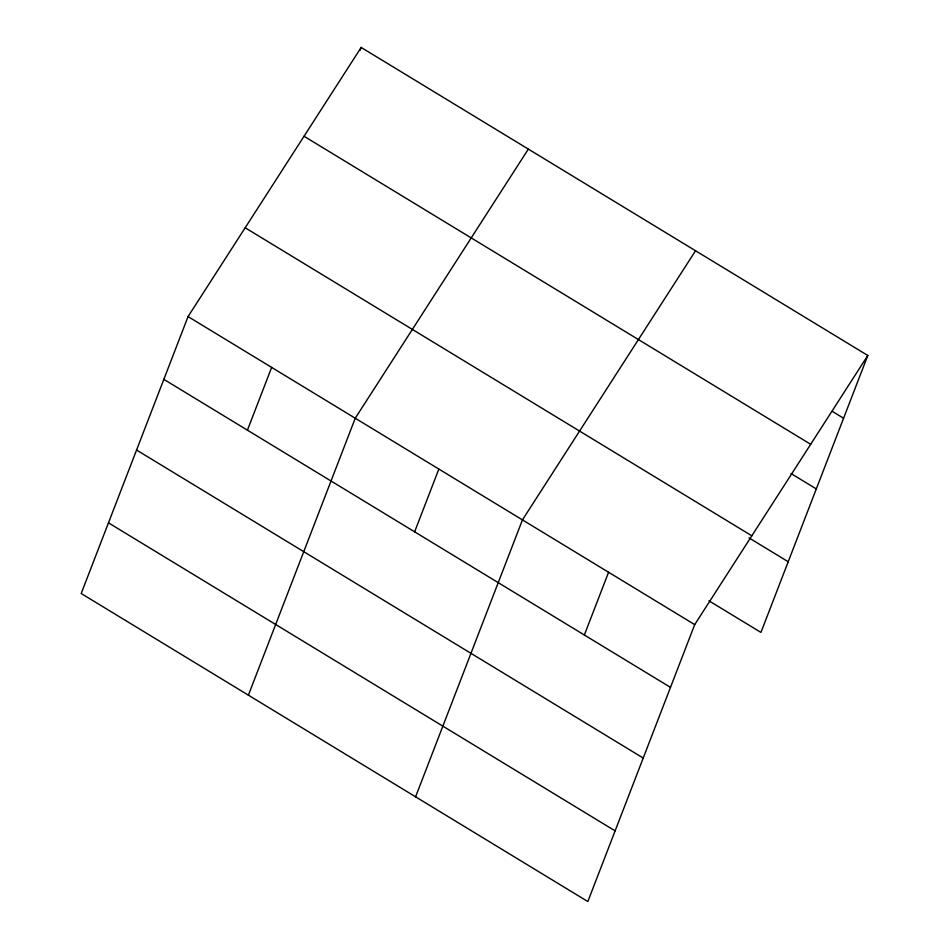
<?xml version="1.0" encoding="UTF-8"?>
<svg xmlns="http://www.w3.org/2000/svg" width="949" height="949" viewBox="0 0 949 949"><rect width="100%" height="100%" fill="white"/><g stroke="black" fill="none" stroke-linecap="round" stroke-linejoin="round"><path stroke-width="1.42" d="M188.056 316.586L81.199 593.516L587.846 901.55L694.704 624.62L867.801 355.484L361.154 47.45L188.056 316.586L694.704 624.62M360.098 50.178L361.154 47.45M247.44 430.17L271.651 367.405M248.389 695.166L355.246 418.236L528.344 149.1M414.63 531.82L438.853 469.055M415.591 796.816L522.448 519.886L695.546 250.75M584.359 635.011L608.582 572.247M867.801 355.484L760.944 632.414L709.01 600.847M832.19 411.308L843.59 418.248M304.036 136.265L810.683 444.298M790.98 473.515L816.318 488.925M245.174 227.772L751.833 535.805M748.951 537.869L788.216 561.737M163.833 379.351L670.492 687.373M136.561 450.028L643.22 758.049M108.471 522.84L615.118 830.873"/></g></svg>
